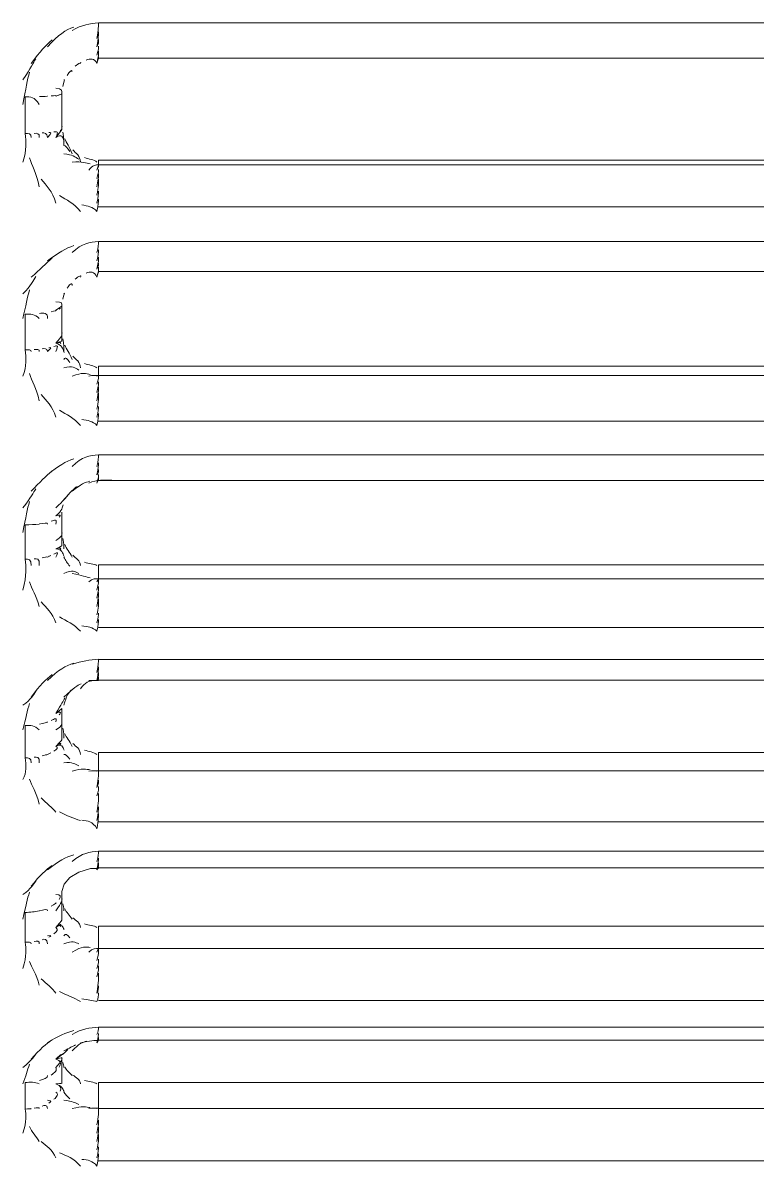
# Model space of a CAD drawing. Header units: inches. Extents: x 0.54 to 10.46, y 0.74 to 7.76.
# Drawn here: x 3.6721 to 3.8302, y 5.3879 to 5.6339 of the extents above; entities that cross this region are included whole.
import ezdxf

# ---------------------------------------------------------------- set-up
doc = ezdxf.new("R2010")
doc.units = ezdxf.units.IN
doc.header["$MEASUREMENT"] = 0

# ---------------------------------------------------------------- blocks, each defined once
blk = doc.blocks.new('block 119')
at = {"color": 7, "lineweight": 15, "true_color": 0xffffff}
for points in [[(3.68837, 5.63392), (3.9724, 5.63392)], [(3.68833, 5.62637), (3.97244, 5.62637)], [(3.67264, 5.61012), (3.67264, 5.618)], [(3.68052, 5.61869), (3.68052, 5.611)], [(3.6884, 5.60438), (3.6884, 5.60337)], [(3.6884, 5.60438), (3.9724, 5.60438)], [(3.6884, 5.60337), (3.9724, 5.60337)], [(3.97246, 5.59434), (3.68837, 5.59434)], [(3.68837, 5.5869), (3.9724, 5.5869)], [(3.68833, 5.5804), (3.97244, 5.5804)], [(3.68052, 5.57298), (3.68052, 5.56547)], [(3.67264, 5.56356), (3.67264, 5.57126)], [(3.6884, 5.56007), (3.6884, 5.55803)], [(3.6884, 5.56007), (3.9724, 5.56007)], [(3.6884, 5.55803), (3.9724, 5.55803)], [(3.97246, 5.54819), (3.68837, 5.54819)], [(3.68837, 5.54098), (3.9724, 5.54098)], [(3.68833, 5.53549), (3.97244, 5.53549)], [(3.68052, 5.52862), (3.68052, 5.52143)], [(3.67264, 5.51851), (3.67264, 5.52589)], [(3.6884, 5.51734), (3.6884, 5.51431)], [(3.6884, 5.51734), (3.9724, 5.51734)], [(3.6884, 5.51431), (3.9724, 5.51431)], [(3.97246, 5.50382), (3.68837, 5.50382)], [(3.68837, 5.49697), (3.9724, 5.49697)], [(3.68833, 5.49246), (3.97244, 5.49246)], [(3.68052, 5.4864), (3.68052, 5.47963)], [(3.67264, 5.47576), (3.67264, 5.48272)], [(3.6884, 5.47692), (3.6884, 5.47298)], [(3.6884, 5.47692), (3.9724, 5.47692)], [(3.6884, 5.47298), (3.9724, 5.47298)], [(3.97246, 5.46203), (3.68837, 5.46203)], [(3.68837, 5.45567), (3.9724, 5.45567)], [(3.68052, 5.44705), (3.681, 5.44861), (3.68222, 5.45001), (3.68412, 5.45118), (3.68668, 5.45194), (3.6884, 5.45199)], [(3.68833, 5.45208), (3.97244, 5.45208)], [(3.68052, 5.44707), (3.68052, 5.44083)], [(3.67264, 5.43609), (3.67264, 5.44248)], [(3.6884, 5.43958), (3.9724, 5.43958)], [(3.6884, 5.43958), (3.6884, 5.43478)], [(3.6884, 5.43478), (3.9724, 5.43478)], [(3.97246, 5.42355), (3.68837, 5.42355)], [(3.68837, 5.41779), (3.9724, 5.41779)], [(3.68833, 5.41503), (3.97244, 5.41503)], [(3.68052, 5.41131), (3.68052, 5.40573)], [(3.67264, 5.40019), (3.67264, 5.40591)], [(3.6884, 5.40595), (3.9724, 5.40595)], [(3.6884, 5.40595), (3.6884, 5.40035), (3.9724, 5.40035)], [(3.97246, 5.38909), (3.68837, 5.38909)]]:
    blk.add_lwpolyline(points, dxfattribs=at)
for points in [[(3.68273, 5.63231), (3.68478, 5.63356), (3.68658, 5.63374), (3.68838, 5.63393)], [(3.68805, 5.63054), (3.68839, 5.63264), (3.68838, 5.63329), (3.68838, 5.63393)], [(3.67742, 5.62876), (3.67979, 5.63147), (3.68138, 5.63242), (3.68309, 5.63299)], [(3.68805, 5.62876), (3.6884, 5.63086), (3.68839, 5.63143), (3.68839, 5.63202)], [(3.67388, 5.62522), (3.67584, 5.62776), (3.67702, 5.62914), (3.6784, 5.63031)], [(3.68805, 5.62876), (3.6884, 5.62936), (3.6884, 5.62983), (3.6884, 5.63033)], [(3.68805, 5.62699), (3.68841, 5.62818), (3.68841, 5.62854), (3.6884, 5.62894)], [(3.68805, 5.62522), (3.68751, 5.62639), (3.68659, 5.62623), (3.68572, 5.62592)], [(3.68805, 5.62522), (3.68841, 5.62684), (3.68841, 5.62729), (3.68841, 5.62786)], [(3.68805, 5.62522), (3.68842, 5.62641), (3.68842, 5.62644), (3.68842, 5.62662)], [(3.68805, 5.62522), (3.68842, 5.62639), (3.68842, 5.62639), (3.68842, 5.62639)], [(3.67211, 5.62168), (3.67389, 5.62434), (3.67435, 5.62531), (3.67491, 5.62622)], [(3.68273, 5.62345), (3.68269, 5.62406), (3.6821, 5.62339), (3.68165, 5.62264)], [(3.6845, 5.62522), (3.68487, 5.62562), (3.68407, 5.62518), (3.68337, 5.62461)], [(3.67211, 5.61637), (3.67282, 5.61982), (3.67299, 5.62163), (3.67356, 5.62334)], [(3.68096, 5.62168), (3.6812, 5.6219), (3.68087, 5.62108), (3.6807, 5.62024)], [(3.67919, 5.61991), (3.68059, 5.61973), (3.68054, 5.61921), (3.68053, 5.61869)], [(3.67565, 5.61637), (3.67471, 5.61803), (3.67367, 5.61802), (3.67264, 5.61801)], [(3.67742, 5.61814), (3.67748, 5.61815), (3.67661, 5.61809), (3.67566, 5.61806)], [(3.67919, 5.61814), (3.67957, 5.61835), (3.67896, 5.61827), (3.67822, 5.61821)], [(3.67919, 5.61814), (3.68053, 5.61869), (3.68053, 5.61869), (3.68053, 5.61869)], [(3.67919, 5.61814), (3.68041, 5.6186), (3.68029, 5.61851), (3.67993, 5.61843)], [(3.67919, 5.60928), (3.68059, 5.61089), (3.68056, 5.61138), (3.68053, 5.61188)], [(3.67211, 5.60397), (3.67299, 5.60659), (3.67282, 5.60836), (3.67264, 5.61013)], [(3.67388, 5.60928), (3.67393, 5.61015), (3.67329, 5.61014), (3.67264, 5.61013)], [(3.67565, 5.60928), (3.67572, 5.61021), (3.67515, 5.61018), (3.67456, 5.61016)], [(3.67742, 5.60928), (3.67725, 5.61031), (3.67677, 5.61027), (3.67626, 5.61024)], [(3.67742, 5.60928), (3.67847, 5.61043), (3.6781, 5.61039), (3.67769, 5.61035)], [(3.67919, 5.60928), (3.67989, 5.61065), (3.67941, 5.61056), (3.67881, 5.61048)], [(3.67919, 5.60928), (3.68053, 5.61102), (3.68053, 5.61102), (3.68053, 5.61102)], [(3.67919, 5.60928), (3.68046, 5.61093), (3.68038, 5.61084), (3.68016, 5.61075)], [(3.67919, 5.60928), (3.68053, 5.61017), (3.68068, 5.60931), (3.68097, 5.60851)], [(3.68096, 5.60751), (3.68093, 5.60946), (3.68077, 5.60993), (3.68068, 5.61041)], [(3.68096, 5.60751), (3.68126, 5.6077), (3.68168, 5.60695), (3.68222, 5.60628)], [(3.68273, 5.60574), (3.68212, 5.60728), (3.68153, 5.6081), (3.68113, 5.60901)], [(3.67565, 5.59866), (3.67496, 5.60168), (3.67407, 5.60325), (3.67353, 5.60492)], [(3.68096, 5.60574), (3.68276, 5.60561), (3.68342, 5.60504), (3.68416, 5.60458)], [(3.6845, 5.60397), (3.68445, 5.6053), (3.68357, 5.60588), (3.68284, 5.60658)], [(3.68805, 5.60397), (3.68739, 5.6045), (3.68636, 5.60462), (3.6854, 5.60496)], [(3.68273, 5.60397), (3.68491, 5.60412), (3.68574, 5.60378), (3.68661, 5.60358)], [(3.68628, 5.6022), (3.6872, 5.60344), (3.68781, 5.60337), (3.68842, 5.60337)], [(3.68805, 5.6022), (3.68842, 5.60337), (3.68842, 5.60337), (3.68842, 5.60337)], [(3.68805, 5.6022), (3.68842, 5.60288), (3.68842, 5.60313), (3.68842, 5.60337)], [(3.68805, 5.60043), (3.68841, 5.60183), (3.68841, 5.60215), (3.68841, 5.6024)], [(3.67919, 5.59512), (3.67849, 5.59774), (3.67717, 5.59893), (3.67607, 5.6003)], [(3.68805, 5.59866), (3.68841, 5.60071), (3.68841, 5.60111), (3.68841, 5.60148)], [(3.68805, 5.59689), (3.68839, 5.59863), (3.6884, 5.59951), (3.6884, 5.60028)], [(3.68805, 5.59512), (3.68838, 5.59656), (3.68838, 5.59714), (3.68839, 5.5977)], [(3.6845, 5.59335), (3.68311, 5.59512), (3.68146, 5.59584), (3.67997, 5.59679)], [(3.68805, 5.59335), (3.68718, 5.59443), (3.68599, 5.59451), (3.68483, 5.59476)], [(3.68805, 5.59335), (3.68837, 5.59489), (3.68837, 5.59543), (3.68838, 5.59598)], [(3.67742, 5.58272), (3.67979, 5.58449), (3.68138, 5.58543), (3.68309, 5.58599)], [(3.68273, 5.58449), (3.68478, 5.58654), (3.68658, 5.58673), (3.68838, 5.58691)], [(3.68805, 5.58449), (3.68839, 5.58565), (3.68838, 5.58628), (3.68838, 5.58691)], [(3.68805, 5.58272), (3.6884, 5.58397), (3.68839, 5.5845), (3.68839, 5.58506)], [(3.67388, 5.57918), (3.67584, 5.58084), (3.67702, 5.5822), (3.6784, 5.58334)], [(3.68805, 5.58095), (3.6884, 5.58261), (3.6884, 5.58303), (3.6884, 5.58349)], [(3.68805, 5.58095), (3.68841, 5.58159), (3.68841, 5.58189), (3.6884, 5.58224)], [(3.6845, 5.57918), (3.68487, 5.5798), (3.68407, 5.57936), (3.68337, 5.5788)], [(3.68805, 5.57918), (3.68751, 5.58055), (3.68659, 5.5804), (3.68572, 5.58009)], [(3.68805, 5.57918), (3.68841, 5.58055), (3.68841, 5.58087), (3.68841, 5.58133)], [(3.68805, 5.57918), (3.68842, 5.58055), (3.68842, 5.58055), (3.68842, 5.58055)], [(3.68805, 5.57918), (3.68842, 5.58047), (3.68842, 5.58038), (3.68842, 5.58046)], [(3.67211, 5.57564), (3.67389, 5.57748), (3.67435, 5.57843), (3.67491, 5.57933)], [(3.68273, 5.57741), (3.68269, 5.57826), (3.6821, 5.5776), (3.68165, 5.57686)], [(3.67211, 5.57032), (3.67282, 5.57304), (3.67299, 5.57482), (3.67356, 5.5765)], [(3.68096, 5.57564), (3.6812, 5.57613), (3.68087, 5.57533), (3.6807, 5.57451)], [(3.67919, 5.57387), (3.68059, 5.57401), (3.68054, 5.5735), (3.68053, 5.57299)], [(3.67919, 5.57209), (3.68053, 5.57299), (3.68053, 5.57299), (3.68053, 5.57299)], [(3.67919, 5.57209), (3.68041, 5.57277), (3.68029, 5.57254), (3.67993, 5.57233)], [(3.67565, 5.57032), (3.67471, 5.57132), (3.67367, 5.57129), (3.67264, 5.57127)], [(3.67742, 5.57032), (3.67748, 5.57161), (3.67661, 5.57148), (3.67566, 5.5714)], [(3.67919, 5.57209), (3.67957, 5.57212), (3.67896, 5.57193), (3.67822, 5.57177)], [(3.67919, 5.56501), (3.68059, 5.56642), (3.68056, 5.5669), (3.68053, 5.56738)], [(3.67919, 5.56501), (3.68053, 5.56548), (3.68053, 5.56548), (3.68053, 5.56548)], [(3.67919, 5.56501), (3.68046, 5.56529), (3.68038, 5.56509), (3.68016, 5.56491)], [(3.67919, 5.56501), (3.68053, 5.56465), (3.68068, 5.56382), (3.68097, 5.56303)], [(3.68096, 5.56324), (3.68093, 5.56502), (3.68077, 5.56548), (3.68068, 5.56594)], [(3.67211, 5.55793), (3.67299, 5.56011), (3.67282, 5.56183), (3.67264, 5.56356)], [(3.67388, 5.56324), (3.67393, 5.56359), (3.67329, 5.56358), (3.67264, 5.56356)], [(3.67565, 5.56324), (3.67572, 5.56372), (3.67515, 5.56366), (3.67456, 5.56363)], [(3.67742, 5.56324), (3.67725, 5.56393), (3.67677, 5.56385), (3.67626, 5.56379)], [(3.67742, 5.56324), (3.67847, 5.56419), (3.6781, 5.5641), (3.67769, 5.56402)], [(3.67919, 5.56324), (3.67989, 5.56469), (3.67941, 5.56448), (3.67881, 5.5643)], [(3.68273, 5.56147), (3.68212, 5.56289), (3.68153, 5.56369), (3.68113, 5.56458)], [(3.68096, 5.56147), (3.68126, 5.56225), (3.68168, 5.56152), (3.68222, 5.56087)], [(3.68096, 5.5597), (3.68276, 5.56022), (3.68342, 5.55966), (3.68416, 5.55921)], [(3.6845, 5.5597), (3.68445, 5.56097), (3.68357, 5.56152), (3.68284, 5.56221)], [(3.68805, 5.5597), (3.68739, 5.56019), (3.68636, 5.5603), (3.6854, 5.56063)], [(3.67565, 5.55261), (3.67496, 5.55532), (3.67407, 5.55685), (3.67353, 5.55847)], [(3.68273, 5.55793), (3.68491, 5.55876), (3.68574, 5.55844), (3.68661, 5.55824)], [(3.68628, 5.55793), (3.6872, 5.55811), (3.68781, 5.55804), (3.68842, 5.55804)], [(3.68805, 5.55793), (3.68842, 5.55804), (3.68842, 5.55804), (3.68842, 5.55804)], [(3.68805, 5.55616), (3.68842, 5.55729), (3.68842, 5.55767), (3.68842, 5.55804)], [(3.68805, 5.55439), (3.68841, 5.55601), (3.68841, 5.55638), (3.68841, 5.55669)], [(3.68805, 5.55261), (3.68841, 5.55475), (3.68841, 5.55519), (3.68841, 5.55561)], [(3.67919, 5.54907), (3.67849, 5.55149), (3.67717, 5.55265), (3.67607, 5.55398)], [(3.68805, 5.55084), (3.68839, 5.5524), (3.6884, 5.55339), (3.6884, 5.55427)], [(3.6845, 5.5473), (3.68311, 5.54895), (3.68146, 5.54965), (3.67997, 5.55057)], [(3.68805, 5.54907), (3.68838, 5.55039), (3.68838, 5.5509), (3.68839, 5.5514)], [(3.68805, 5.5473), (3.68718, 5.54827), (3.68599, 5.54836), (3.68483, 5.5486)], [(3.68805, 5.5473), (3.68837, 5.54875), (3.68837, 5.54932), (3.68838, 5.54989)], [(3.68273, 5.53845), (3.68478, 5.54063), (3.68658, 5.54081), (3.68838, 5.54099)], [(3.68805, 5.53845), (3.68839, 5.53979), (3.68838, 5.54039), (3.68838, 5.54099)], [(3.67742, 5.53668), (3.67979, 5.53865), (3.68138, 5.53956), (3.68309, 5.5401)], [(3.68805, 5.53668), (3.6884, 5.53823), (3.68839, 5.53871), (3.68839, 5.53923)], [(3.68805, 5.53668), (3.6884, 5.53703), (3.6884, 5.53739), (3.6884, 5.5378)], [(3.67388, 5.53313), (3.67584, 5.53512), (3.67702, 5.53643), (3.6784, 5.53754)], [(3.68628, 5.5349), (3.68804, 5.53563), (3.68966, 5.53557), (3.69128, 5.53551)], [(3.68805, 5.5349), (3.68841, 5.53618), (3.68841, 5.53643), (3.6884, 5.53672)], [(3.68805, 5.5349), (3.68841, 5.53559), (3.68841, 5.53568), (3.68841, 5.536)], [(3.67211, 5.52959), (3.67389, 5.53188), (3.67435, 5.5328), (3.67491, 5.53366)], [(3.68096, 5.53136), (3.68244, 5.53311), (3.68307, 5.53371), (3.68382, 5.53419)], [(3.68273, 5.53313), (3.68462, 5.5347), (3.68555, 5.53507), (3.68651, 5.53529)], [(3.67211, 5.52428), (3.67282, 5.52761), (3.67299, 5.52932), (3.67356, 5.53094)], [(3.67919, 5.52959), (3.68092, 5.53108), (3.68135, 5.5318), (3.68192, 5.53248)], [(3.67919, 5.52782), (3.68066, 5.52907), (3.68065, 5.52968), (3.68076, 5.53023)], [(3.67919, 5.52782), (3.68041, 5.52828), (3.68029, 5.52792), (3.67993, 5.52759)], [(3.67565, 5.52605), (3.67471, 5.52599), (3.67367, 5.52594), (3.67264, 5.5259)], [(3.67742, 5.52605), (3.67748, 5.52645), (3.67661, 5.52624), (3.67566, 5.52611)], [(3.67919, 5.52605), (3.67957, 5.52726), (3.67896, 5.52696), (3.67822, 5.5267)], [(3.67919, 5.52251), (3.68059, 5.5234), (3.68056, 5.52386), (3.68053, 5.52432)], [(3.67919, 5.52074), (3.68053, 5.52143), (3.68053, 5.52143), (3.68053, 5.52143)], [(3.67919, 5.52074), (3.68046, 5.52113), (3.68038, 5.52083), (3.68016, 5.52055)], [(3.67919, 5.52074), (3.68053, 5.52063), (3.68068, 5.51983), (3.68097, 5.51908)], [(3.68096, 5.52074), (3.68093, 5.52206), (3.68077, 5.5225), (3.68068, 5.52295)], [(3.68273, 5.51897), (3.68212, 5.52003), (3.68153, 5.5208), (3.68113, 5.52165)], [(3.67211, 5.51188), (3.67299, 5.5152), (3.67282, 5.51685), (3.67264, 5.51851)], [(3.67388, 5.5172), (3.67393, 5.51855), (3.67329, 5.51853), (3.67264, 5.51851)], [(3.67565, 5.5172), (3.67572, 5.51874), (3.67515, 5.51865), (3.67456, 5.5186)], [(3.67742, 5.51897), (3.67725, 5.51906), (3.67677, 5.51894), (3.67626, 5.51884)], [(3.67742, 5.51897), (3.67847, 5.51946), (3.6781, 5.51932), (3.67769, 5.51919)], [(3.67919, 5.51897), (3.67989, 5.52021), (3.67941, 5.51989), (3.67881, 5.51962)], [(3.68096, 5.51897), (3.68126, 5.51833), (3.68168, 5.51763), (3.68222, 5.51702)], [(3.6845, 5.5172), (3.68445, 5.51819), (3.68357, 5.51872), (3.68284, 5.51938)], [(3.68096, 5.51542), (3.68276, 5.5164), (3.68342, 5.51586), (3.68416, 5.51544)], [(3.68805, 5.5172), (3.68739, 5.51745), (3.68636, 5.51755), (3.6854, 5.51787)], [(3.67565, 5.50834), (3.67496, 5.51063), (3.67407, 5.51208), (3.67353, 5.51364)], [(3.68273, 5.51542), (3.68491, 5.51501), (3.68574, 5.5147), (3.68661, 5.51451)], [(3.68628, 5.51365), (3.6872, 5.51439), (3.68781, 5.51432), (3.68842, 5.51432)], [(3.68805, 5.51365), (3.68842, 5.51432), (3.68842, 5.51432), (3.68842, 5.51432)], [(3.68805, 5.51188), (3.68842, 5.51332), (3.68842, 5.51382), (3.68842, 5.51432)], [(3.68805, 5.51011), (3.68841, 5.51184), (3.68841, 5.51226), (3.68841, 5.51262)], [(3.68805, 5.50834), (3.68841, 5.51045), (3.68841, 5.51094), (3.68841, 5.51139)], [(3.67919, 5.5048), (3.67849, 5.50697), (3.67717, 5.50807), (3.67607, 5.50935)], [(3.68805, 5.50657), (3.68839, 5.50796), (3.6884, 5.50899), (3.6884, 5.50995)], [(3.6845, 5.50303), (3.68311, 5.50455), (3.68146, 5.50521), (3.67997, 5.50609)], [(3.68805, 5.5048), (3.68838, 5.50602), (3.68838, 5.50647), (3.68839, 5.50693)], [(3.68805, 5.50303), (3.68718, 5.50391), (3.68599, 5.50399), (3.68483, 5.50421)], [(3.68805, 5.50303), (3.68837, 5.5044), (3.68837, 5.50498), (3.68838, 5.50558)], [(3.67742, 5.4924), (3.67979, 5.49477), (3.68138, 5.49562), (3.68309, 5.49614)], [(3.68273, 5.49594), (3.68478, 5.49665), (3.68658, 5.49682), (3.68838, 5.49699)], [(3.68805, 5.49417), (3.68839, 5.49586), (3.68838, 5.49642), (3.68838, 5.49699)], [(3.67388, 5.48886), (3.67584, 5.49142), (3.67702, 5.49267), (3.6784, 5.49371)], [(3.68805, 5.4924), (3.6884, 5.49445), (3.68839, 5.49487), (3.68839, 5.49535)], [(3.68805, 5.4924), (3.6884, 5.49344), (3.6884, 5.49373), (3.6884, 5.49408)], [(3.68096, 5.48886), (3.68313, 5.49091), (3.68383, 5.49134), (3.68463, 5.49169)], [(3.6845, 5.49063), (3.68546, 5.49206), (3.68638, 5.49234), (3.68734, 5.49241)], [(3.68628, 5.4924), (3.68769, 5.49243), (3.68806, 5.49243), (3.68842, 5.49243)], [(3.68805, 5.4924), (3.68841, 5.49276), (3.68841, 5.49296), (3.6884, 5.49319)], [(3.68805, 5.4924), (3.68841, 5.49258), (3.68841, 5.49257), (3.68841, 5.49267)], [(3.67211, 5.48709), (3.67389, 5.48836), (3.67435, 5.48923), (3.67491, 5.49005)], [(3.67919, 5.48532), (3.68053, 5.48747), (3.68071, 5.48795), (3.68112, 5.48863)], [(3.68096, 5.48709), (3.68145, 5.48917), (3.68193, 5.48983), (3.68256, 5.4904)], [(3.67211, 5.48178), (3.67282, 5.48433), (3.67299, 5.48594), (3.67356, 5.48747)], [(3.67919, 5.48532), (3.68053, 5.4864), (3.68053, 5.4864), (3.68053, 5.4864)], [(3.67919, 5.48532), (3.68053, 5.4864), (3.68053, 5.4864), (3.68053, 5.4864)], [(3.67919, 5.48355), (3.67957, 5.48455), (3.67896, 5.48415), (3.67822, 5.4838)], [(3.67919, 5.48532), (3.68041, 5.48593), (3.68029, 5.48545), (3.67993, 5.485)], [(3.67565, 5.48178), (3.67471, 5.48283), (3.67367, 5.48278), (3.67264, 5.48272)], [(3.67742, 5.48355), (3.67748, 5.48346), (3.67661, 5.48317), (3.67566, 5.483)], [(3.67919, 5.48178), (3.68059, 5.48262), (3.68056, 5.48305), (3.68053, 5.48348)], [(3.68096, 5.48001), (3.68093, 5.48136), (3.68077, 5.48177), (3.68068, 5.48219)], [(3.67919, 5.47824), (3.68053, 5.47964), (3.68053, 5.47964), (3.68053, 5.47964)], [(3.67919, 5.47824), (3.68046, 5.47924), (3.68038, 5.47884), (3.68016, 5.47847)], [(3.67919, 5.47824), (3.68053, 5.47888), (3.68068, 5.47814), (3.68097, 5.47744)], [(3.68273, 5.47824), (3.68212, 5.47945), (3.68153, 5.48017), (3.68113, 5.48097)], [(3.6845, 5.47646), (3.68445, 5.47773), (3.68357, 5.47823), (3.68284, 5.47885)], [(3.67742, 5.47646), (3.67725, 5.47649), (3.67677, 5.47634), (3.67626, 5.47621)], [(3.67742, 5.47646), (3.67847, 5.47703), (3.6781, 5.47684), (3.67769, 5.47667)], [(3.67919, 5.47824), (3.67989, 5.47802), (3.67941, 5.4776), (3.67881, 5.47723)], [(3.68096, 5.47646), (3.68126, 5.47674), (3.68168, 5.47608), (3.68222, 5.4755)], [(3.68805, 5.47646), (3.68739, 5.47704), (3.68636, 5.47713), (3.6854, 5.47744)], [(3.67211, 5.47115), (3.67299, 5.47266), (3.67282, 5.47421), (3.67264, 5.47577)], [(3.67388, 5.47469), (3.67393, 5.47582), (3.67329, 5.47579), (3.67264, 5.47577)], [(3.67565, 5.47469), (3.67572, 5.47607), (3.67515, 5.47596), (3.67456, 5.47589)], [(3.68096, 5.47469), (3.68276, 5.47492), (3.68342, 5.47442), (3.68416, 5.47403)], [(3.68273, 5.47292), (3.68491, 5.47363), (3.68574, 5.47334), (3.68661, 5.47317)], [(3.68628, 5.47292), (3.6872, 5.47305), (3.68781, 5.47299), (3.68842, 5.47299)], [(3.68805, 5.47292), (3.68842, 5.47299), (3.68842, 5.47299), (3.68842, 5.47299)], [(3.68805, 5.46938), (3.68842, 5.47176), (3.68842, 5.47238), (3.68842, 5.47299)], [(3.67565, 5.46584), (3.67496, 5.46838), (3.67407, 5.46975), (3.67353, 5.4712)], [(3.68805, 5.46938), (3.68841, 5.4701), (3.68841, 5.47056), (3.68841, 5.47097)], [(3.68805, 5.46761), (3.68841, 5.46861), (3.68841, 5.46912), (3.68841, 5.46962)], [(3.67919, 5.46407), (3.67849, 5.46497), (3.67717, 5.466), (3.67607, 5.46719)], [(3.68805, 5.46407), (3.68839, 5.4662), (3.6884, 5.46716), (3.6884, 5.46808)], [(3.6845, 5.4623), (3.68311, 5.46271), (3.68146, 5.46333), (3.67997, 5.46415)], [(3.68805, 5.4623), (3.68838, 5.46424), (3.68839, 5.46474), (3.68839, 5.46525)], [(3.68805, 5.46053), (3.68718, 5.46211), (3.68599, 5.46218), (3.68483, 5.4624)], [(3.68805, 5.46053), (3.68837, 5.4626), (3.68837, 5.46316), (3.68838, 5.46376)], [(3.67742, 5.45167), (3.67979, 5.45362), (3.68138, 5.45441), (3.68309, 5.45489)], [(3.68273, 5.45344), (3.68478, 5.45536), (3.68658, 5.45552), (3.68838, 5.45568)], [(3.68805, 5.45344), (3.68839, 5.45464), (3.68838, 5.45516), (3.68838, 5.45568)], [(3.68805, 5.45167), (3.6884, 5.4534), (3.68839, 5.45377), (3.68839, 5.45419)], [(3.67388, 5.44813), (3.67584, 5.45052), (3.67702, 5.45167), (3.6784, 5.45264)], [(3.68805, 5.45167), (3.6884, 5.45261), (3.6884, 5.45283), (3.6884, 5.45311)], [(3.68805, 5.45167), (3.68841, 5.45211), (3.68841, 5.45225), (3.6884, 5.45243)], [(3.68805, 5.45167), (3.68841, 5.45215), (3.68841, 5.45211), (3.68841, 5.45211)], [(3.67211, 5.44636), (3.67389, 5.44769), (3.67435, 5.44849), (3.67491, 5.44925)], [(3.67211, 5.44105), (3.67282, 5.44397), (3.67299, 5.44546), (3.67356, 5.44686)], [(3.67919, 5.44459), (3.67957, 5.44477), (3.67896, 5.44426), (3.67822, 5.44383)], [(3.67919, 5.44636), (3.68041, 5.44647), (3.68029, 5.44587), (3.67993, 5.44532)], [(3.67919, 5.44282), (3.68059, 5.44478), (3.68056, 5.44518), (3.68053, 5.44557)], [(3.68096, 5.44282), (3.68093, 5.44363), (3.68077, 5.44401), (3.68068, 5.44439)], [(3.67565, 5.44282), (3.67471, 5.44263), (3.67367, 5.44256), (3.67264, 5.44249)], [(3.67742, 5.44282), (3.67748, 5.4434), (3.67661, 5.44305), (3.67566, 5.44284)], [(3.68273, 5.44105), (3.68212, 5.44189), (3.68153, 5.44254), (3.68113, 5.44327)], [(3.67919, 5.43927), (3.68053, 5.44085), (3.68053, 5.44085), (3.68053, 5.44085)], [(3.67919, 5.43927), (3.68046, 5.44036), (3.68038, 5.43987), (3.68016, 5.43941)], [(3.67919, 5.43927), (3.68053, 5.44017), (3.68068, 5.43948), (3.68097, 5.43883)], [(3.6845, 5.43927), (3.68445, 5.44031), (3.68357, 5.44077), (3.68284, 5.44133)], [(3.68805, 5.43927), (3.68739, 5.43968), (3.68636, 5.43977), (3.6854, 5.44004)], [(3.67742, 5.43573), (3.67725, 5.43699), (3.67677, 5.43679), (3.67626, 5.43664)], [(3.67742, 5.4375), (3.67847, 5.43764), (3.6781, 5.43741), (3.67769, 5.43721)], [(3.67919, 5.43927), (3.67989, 5.43886), (3.67941, 5.43834), (3.67881, 5.43789)], [(3.68096, 5.4375), (3.68126, 5.43819), (3.68168, 5.43759), (3.68222, 5.43707)], [(3.67211, 5.43042), (3.67299, 5.43325), (3.67282, 5.43468), (3.67264, 5.4361)], [(3.67388, 5.43573), (3.67393, 5.43616), (3.67329, 5.43613), (3.67264, 5.4361)], [(3.67565, 5.43573), (3.67572, 5.43646), (3.67515, 5.43633), (3.67456, 5.43625)], [(3.68096, 5.43573), (3.68276, 5.43654), (3.68342, 5.43608), (3.68416, 5.43573)], [(3.68273, 5.43396), (3.68491, 5.43536), (3.68574, 5.4351), (3.68661, 5.43494)], [(3.68628, 5.43396), (3.6872, 5.43483), (3.68781, 5.43478), (3.68842, 5.43478)], [(3.68805, 5.43396), (3.68842, 5.43478), (3.68842, 5.43478), (3.68842, 5.43478)], [(3.68805, 5.43219), (3.68842, 5.43334), (3.68842, 5.43406), (3.68842, 5.43478)], [(3.68805, 5.43042), (3.68841, 5.43153), (3.68841, 5.43202), (3.68841, 5.43248)], [(3.67565, 5.42688), (3.67496, 5.42934), (3.67407, 5.43059), (3.67353, 5.43192)], [(3.68805, 5.42865), (3.68841, 5.42997), (3.68841, 5.4305), (3.68841, 5.43102)], [(3.67919, 5.42511), (3.67849, 5.42623), (3.67717, 5.42717), (3.67607, 5.42825)], [(3.68805, 5.42511), (3.68839, 5.42762), (3.6884, 5.42853), (3.6884, 5.42943)], [(3.6845, 5.42334), (3.68311, 5.42418), (3.68146, 5.42474), (3.67997, 5.42549)], [(3.68805, 5.42511), (3.68838, 5.42568), (3.68839, 5.4262), (3.68839, 5.42673)], [(3.68805, 5.42334), (3.68837, 5.42409), (3.68838, 5.42462), (3.68838, 5.42519)], [(3.68805, 5.42334), (3.68718, 5.42363), (3.68599, 5.4237), (3.68483, 5.42389)], [(3.68273, 5.41625), (3.68478, 5.41751), (3.68658, 5.41765), (3.68838, 5.4178)], [(3.68805, 5.41625), (3.68839, 5.41687), (3.68838, 5.41733), (3.68838, 5.4178)], [(3.67388, 5.41094), (3.67584, 5.41314), (3.67702, 5.41417), (3.6784, 5.41505)], [(3.67742, 5.41448), (3.67979, 5.41593), (3.68138, 5.41665), (3.68309, 5.41708)], [(3.68273, 5.41271), (3.68415, 5.41433), (3.68498, 5.41462), (3.68587, 5.41478)], [(3.6845, 5.41448), (3.68668, 5.41493), (3.68755, 5.41496), (3.68841, 5.415)], [(3.68805, 5.41448), (3.6884, 5.41584), (3.68839, 5.41613), (3.68839, 5.41649)], [(3.68805, 5.41448), (3.6884, 5.41523), (3.6884, 5.41539), (3.6884, 5.41561)], [(3.68805, 5.41448), (3.68841, 5.41507), (3.68841, 5.41508), (3.6884, 5.41515)], [(3.67919, 5.41094), (3.68098, 5.4121), (3.68129, 5.41257), (3.68177, 5.41299)], [(3.67919, 5.41094), (3.68053, 5.41236), (3.68052, 5.41176), (3.6808, 5.41196)], [(3.68096, 5.41271), (3.6822, 5.41337), (3.68277, 5.4137), (3.68344, 5.41401)], [(3.67211, 5.40917), (3.67389, 5.41059), (3.67435, 5.41131), (3.67491, 5.41199)], [(3.67211, 5.40563), (3.67282, 5.40725), (3.67299, 5.40858), (3.67356, 5.40985)], [(3.67919, 5.41094), (3.68053, 5.41128), (3.68053, 5.41128), (3.68053, 5.41128)], [(3.67919, 5.40917), (3.68059, 5.41057), (3.68056, 5.41092), (3.68053, 5.41127)], [(3.67919, 5.41094), (3.68041, 5.41061), (3.68029, 5.4099), (3.67993, 5.40925)], [(3.68096, 5.40917), (3.68093, 5.40954), (3.68077, 5.40988), (3.68068, 5.41022)], [(3.67742, 5.4074), (3.67748, 5.40699), (3.67661, 5.40658), (3.67566, 5.40633)], [(3.67919, 5.40917), (3.67957, 5.4086), (3.67896, 5.408), (3.67822, 5.4075)], [(3.68273, 5.4074), (3.68212, 5.40799), (3.68153, 5.40858), (3.68113, 5.40922)], [(3.6845, 5.40563), (3.68445, 5.40659), (3.68357, 5.407), (3.68284, 5.4075)], [(3.67565, 5.40563), (3.67471, 5.40608), (3.67367, 5.406), (3.67264, 5.40592)], [(3.67919, 5.40563), (3.68053, 5.40575), (3.68053, 5.40575), (3.68053, 5.40575)], [(3.67919, 5.40563), (3.68046, 5.40518), (3.68038, 5.40461), (3.68016, 5.40407)], [(3.67919, 5.40563), (3.68053, 5.40514), (3.68068, 5.40453), (3.68097, 5.40396)], [(3.68805, 5.40563), (3.68739, 5.40603), (3.68636, 5.40611), (3.6854, 5.40635)], [(3.67919, 5.40386), (3.67989, 5.40343), (3.67941, 5.40282), (3.67881, 5.4023)], [(3.68096, 5.40386), (3.68126, 5.40339), (3.68168, 5.40286), (3.68222, 5.40239)], [(3.67211, 5.395), (3.67299, 5.39767), (3.67282, 5.39894), (3.67264, 5.40021)], [(3.67388, 5.40031), (3.67393, 5.40027), (3.67329, 5.40024), (3.67264, 5.40021)], [(3.67565, 5.40031), (3.67572, 5.40063), (3.67515, 5.40047), (3.67456, 5.40037)], [(3.67742, 5.40031), (3.67725, 5.40124), (3.67677, 5.40102), (3.67626, 5.40083)], [(3.67742, 5.40209), (3.67847, 5.402), (3.6781, 5.40173), (3.67769, 5.4015)], [(3.68096, 5.40209), (3.68276, 5.40192), (3.68342, 5.40152), (3.68416, 5.4012)], [(3.68273, 5.40031), (3.68491, 5.40088), (3.68574, 5.40065), (3.68661, 5.40051)], [(3.68628, 5.40031), (3.6872, 5.40042), (3.68781, 5.40037), (3.68842, 5.40037)], [(3.68805, 5.40031), (3.68842, 5.40037), (3.68842, 5.40037), (3.68842, 5.40037)], [(3.68805, 5.39677), (3.68842, 5.39874), (3.68842, 5.39956), (3.68842, 5.40037)], [(3.68805, 5.395), (3.68841, 5.39681), (3.68841, 5.39733), (3.68841, 5.39781)], [(3.67565, 5.39323), (3.67496, 5.3942), (3.67407, 5.3953), (3.67353, 5.39648)], [(3.68805, 5.39323), (3.68841, 5.39525), (3.68841, 5.39577), (3.68841, 5.39629)], [(3.67919, 5.38969), (3.67849, 5.39145), (3.67717, 5.39227), (3.67607, 5.39323)], [(3.68805, 5.39146), (3.68839, 5.39294), (3.6884, 5.39384), (3.6884, 5.39473)], [(3.6845, 5.38792), (3.68311, 5.38963), (3.68146, 5.39012), (3.67997, 5.39079)], [(3.68805, 5.38969), (3.68838, 5.39105), (3.68839, 5.39157), (3.68839, 5.3921)], [(3.68805, 5.38792), (3.68837, 5.38957), (3.68838, 5.39004), (3.68838, 5.39058)], [(3.68805, 5.38792), (3.68718, 5.38915), (3.68599, 5.38921), (3.68483, 5.38938)]]:
    blk.add_open_spline(points, degree=3, dxfattribs=at)

msp = doc.modelspace()

# ---------------------------------------------------------------- block references
msp.add_blockref('block 119', (0, 0))

doc.saveas('drawing.dxf')
